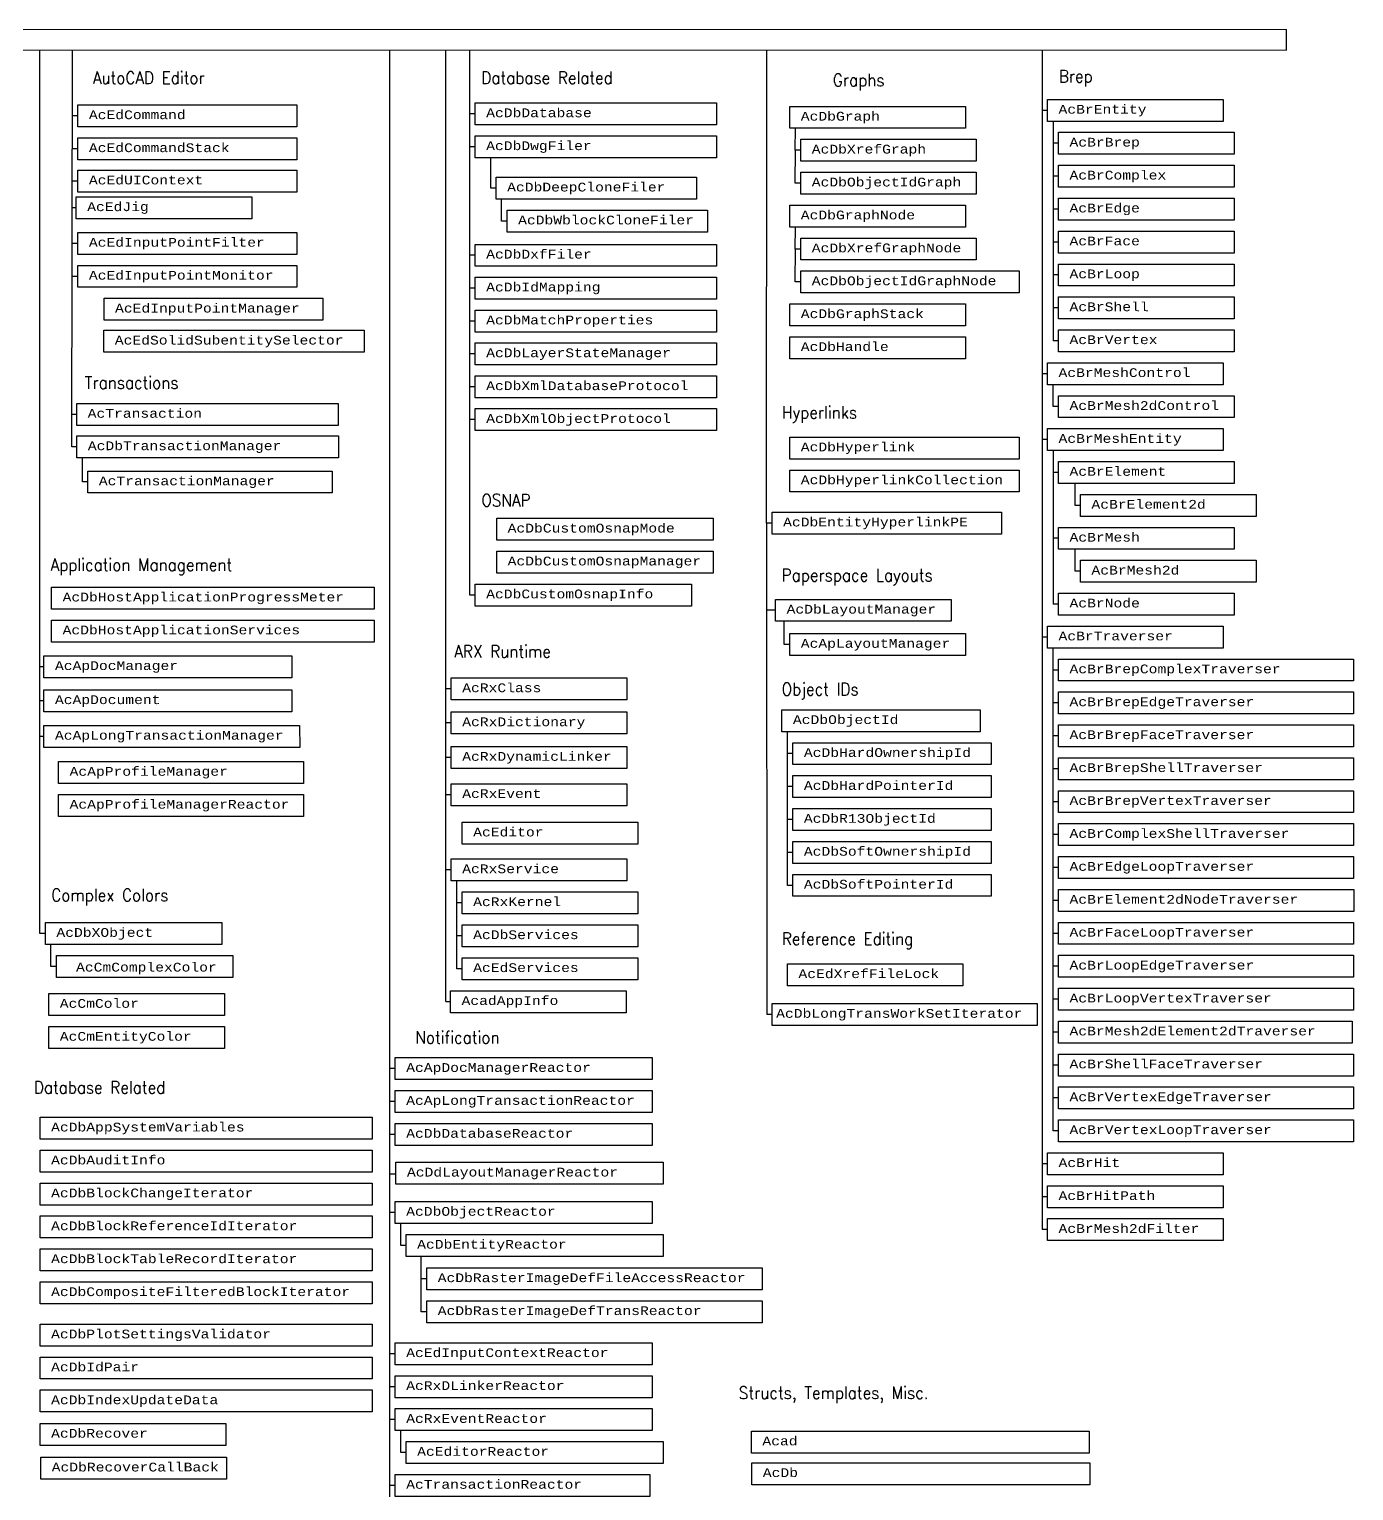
# Model space of a CAD drawing. Extents: x -49 to 153, y -248 to 71.
# Drawn here: x 7 to 67.4, y 2.5 to 69.1 of the extents above; entities that cross this region are included whole.
import ezdxf

# ---------------------------------------------------------------- set-up
doc = ezdxf.new("R2010")
doc.units = 0
doc.header["$MEASUREMENT"] = 0
doc.layers.get('0').update_dxf_attribs({"linetype": 'CONTINUOUS'})
doc.styles.add('ROMANC', font='romanc.shx', dxfattribs={"width": 0.9})
doc.styles.get("Standard").update_dxf_attribs({"font": 'TIMES.TTF'})

msp = doc.modelspace()

# ---------------------------------------------------------------- linework, layer by layer
for p, q in [((-48.577, 69.058), (64.284, 69.052)), ((64.284, 68.111), (64.284, 69.052)), ((-48.295, 68.116), (64.284, 68.111)), ((7.459, 27.85), (7.459, 68.114)), ((8.923, 50.027), (8.949, 68.113)), ((23.413, 2.703), (23.413, 68.113)), ((25.966, 30.751), (25.967, 68.116)), ((27.058, 43.275), (27.058, 68.116)), ((40.592, 46.552), (40.601, 68.104)), ((53.145, 68.116), (53.145, 14.36)), ((53.395, 65.36), (53.145, 65.36)), ((9.202, 65.11), (8.945, 65.11)), ((27.308, 65.199), (27.058, 65.199)), ((53.645, 64.86), (53.645, 54.86)), ((41.897, 63.543), (41.899, 64.544)), ((9.202, 63.608), (8.943, 63.608)), ((27.308, 63.699), (27.058, 63.699)), ((42.147, 63.543), (41.897, 63.543)), ((41.897, 62.043), (41.9, 63.543)), ((53.895, 63.86), (53.645, 63.86)), ((28.014, 61.814), (28.014, 63.187)), ((9.202, 62.137), (8.941, 62.137)), ((42.147, 62.043), (41.897, 62.043)), ((53.895, 62.36), (53.645, 62.36)), ((28.264, 61.814), (28.014, 61.814)), ((28.514, 60.314), (28.514, 61.309)), ((9.125, 60.92), (8.939, 60.923)), ((53.895, 60.86), (53.645, 60.86)), ((28.764, 60.314), (28.514, 60.314)), ((41.897, 59.043), (41.899, 60.061)), ((9.202, 59.298), (8.937, 59.298)), ((53.895, 59.36), (53.645, 59.36)), ((27.308, 58.758), (27.058, 58.758)), ((42.147, 59.043), (41.897, 59.043)), ((41.897, 57.543), (41.9, 59.043)), ((9.202, 57.798), (8.934, 57.798)), ((42.147, 57.543), (41.897, 57.543)), ((53.895, 57.86), (53.645, 57.86)), ((27.308, 57.258), (27.058, 57.258)), ((53.895, 56.36), (53.645, 56.36)), ((27.308, 55.758), (27.058, 55.758)), ((53.895, 54.86), (53.645, 54.86)), ((27.308, 54.263), (27.058, 54.263)), ((53.395, 53.36), (53.145, 53.36)), ((27.308, 52.763), (27.058, 52.763)), ((53.645, 51.86), (53.645, 52.86)), ((9.146, 51.504), (8.926, 51.504)), ((53.895, 51.86), (53.645, 51.86)), ((27.308, 51.269), (27.058, 51.269)), ((9.154, 50.027), (8.923, 50.027)), ((53.395, 50.36), (53.145, 50.36)), ((9.404, 48.427), (9.404, 49.527)), ((53.645, 49.86), (53.645, 42.86)), ((53.895, 48.86), (53.645, 48.86)), ((9.654, 48.427), (9.404, 48.427)), ((54.645, 47.36), (54.645, 48.36)), ((54.895, 47.36), (54.645, 47.36)), ((40.842, 46.552), (40.592, 46.552)), ((40.592, 46.552), (40.597, 24.163)), ((53.895, 45.86), (53.645, 45.86)), ((54.645, 44.36), (54.645, 45.36)), ((54.895, 44.36), (54.645, 44.36)), ((27.308, 43.275), (27.058, 43.275)), ((53.895, 42.86), (53.645, 42.86)), ((41.001, 42.58), (40.593, 42.58)), ((41.397, 41.023), (41.397, 42.08)), ((53.395, 41.36), (53.145, 41.36)), ((41.647, 41.023), (41.397, 41.023)), ((53.645, 18.86), (53.645, 40.86)), ((7.655, 40.01), (7.459, 40.01)), ((53.895, 39.86), (53.645, 39.86)), ((26.217, 38.999), (25.967, 38.999)), ((7.655, 38.457), (7.459, 38.457)), ((53.895, 38.36), (53.645, 38.36)), ((26.217, 37.448), (25.967, 37.448)), ((7.655, 36.835), (7.459, 36.835)), ((41.539, 30.048), (41.54, 37.056)), ((53.895, 36.86), (53.645, 36.86)), ((41.789, 36.048), (41.539, 36.048)), ((26.217, 35.873), (25.967, 35.873)), ((53.895, 35.36), (53.645, 35.36)), ((26.217, 34.177), (25.967, 34.177)), ((41.789, 34.548), (41.539, 34.548)), ((53.895, 33.86), (53.645, 33.86)), ((41.789, 33.048), (41.539, 33.048)), ((53.895, 32.36), (53.645, 32.36)), ((41.789, 31.548), (41.539, 31.548)), ((26.216, 30.751), (25.966, 30.751)), ((25.975, 24.758), (25.966, 30.751)), ((53.895, 30.86), (53.645, 30.86)), ((26.466, 26.248), (26.466, 30.251)), ((41.789, 30.048), (41.539, 30.048)), ((53.895, 29.36), (53.645, 29.36)), ((26.716, 29.251), (26.466, 29.251)), ((26.966, 28.751), (26.966, 28.751)), ((7.721, 27.85), (7.471, 27.85)), ((7.971, 26.35), (7.971, 27.35)), ((26.716, 27.748), (26.466, 27.748)), ((53.895, 27.86), (53.645, 27.86)), ((8.221, 26.35), (7.971, 26.35)), ((26.716, 26.248), (26.466, 26.248)), ((53.895, 26.36), (53.645, 26.36)), ((26.187, 24.746), (25.975, 24.746)), ((53.895, 24.86), (53.645, 24.86)), ((40.847, 24.163), (40.597, 24.163)), ((53.895, 23.36), (53.645, 23.36)), ((23.663, 21.696), (23.413, 21.696)), ((53.895, 21.86), (53.645, 21.86)), ((23.663, 20.196), (23.413, 20.196)), ((53.895, 20.36), (53.645, 20.36)), ((23.663, 18.696), (23.413, 18.696)), ((53.895, 18.86), (53.645, 18.86)), ((53.395, 17.36), (53.145, 17.36)), ((23.437, 16.906), (23.709, 16.906)), ((23.948, 16.43), (23.698, 16.43)), ((53.395, 15.86), (53.145, 15.86)), ((23.663, 15.142), (23.413, 15.142)), ((23.913, 13.642), (23.913, 14.642)), ((53.395, 14.36), (53.145, 14.36)), ((53.196, 14.364), (53.196, 14.364)), ((24.163, 13.642), (23.913, 13.642)), ((24.847, 10.617), (24.845, 13.138)), ((25.1, 12.117), (24.846, 12.117)), ((25.1, 10.617), (24.85, 10.617)), ((23.663, 8.703), (23.413, 8.703)), ((23.663, 7.203), (23.413, 7.203)), ((23.663, 5.703), (23.413, 5.703)), ((23.913, 4.203), (23.913, 5.203)), ((24.163, 4.203), (23.913, 4.203)), ((23.663, 2.703), (23.413, 2.703)), ((23.414, -6.443), (23.413, 2.703))]:
    msp.add_line(p, q)
at = {"color": 42}
msp.add_line((9.452, 63.108), (9.452, 63.108), dxfattribs=at)
for points in [[(9.202, 65.61), (19.173, 65.61), (19.173, 64.61), (9.202, 64.61)], [(9.202, 64.108), (19.173, 64.108), (19.173, 63.108), (9.202, 63.108)], [(9.202, 62.637), (19.173, 62.637), (19.173, 61.637), (9.202, 61.637)], [(9.125, 61.42), (17.125, 61.42), (17.125, 60.42), (9.125, 60.42)], [(9.202, 59.798), (19.173, 59.798), (19.173, 58.798), (9.202, 58.798)], [(9.202, 58.298), (19.173, 58.298), (19.173, 57.298), (9.202, 57.298)], [(10.393, 56.798), (20.364, 56.798), (20.364, 55.798), (10.393, 55.798)], [(10.383, 55.34), (22.242, 55.34), (22.242, 54.34), (10.383, 54.34)], [(41.647, 41.523), (49.647, 41.523), (49.647, 40.523), (41.647, 40.523)], [(7.655, 40.51), (18.957, 40.51), (18.957, 39.51), (7.655, 39.51)], [(7.655, 38.957), (18.957, 38.957), (18.957, 37.957), (7.655, 37.957)], [(7.655, 37.335), (19.302, 37.333), (19.309, 36.334), (7.655, 36.335)], [(8.322, 35.691), (19.485, 35.691), (19.485, 34.691), (8.322, 34.691)], [(8.322, 34.191), (19.485, 34.191), (19.485, 33.191), (8.322, 33.191)], [(26.717, 32.927), (34.717, 32.927), (34.717, 31.927), (26.717, 31.927)], [(26.716, 26.748), (34.716, 26.748), (34.716, 25.748), (26.716, 25.748)], [(41.54, 26.472), (49.54, 26.472), (49.54, 25.472), (41.54, 25.472)], [(26.187, 25.246), (34.187, 25.246), (34.187, 24.246), (26.187, 24.246)], [(23.663, 22.196), (35.369, 22.196), (35.369, 21.196), (23.663, 21.196)], [(23.663, 20.696), (35.369, 20.696), (35.369, 19.696), (23.663, 19.696)], [(23.663, 9.203), (35.369, 9.203), (35.369, 8.203), (23.663, 8.203)], [(24.163, 4.703), (35.869, 4.703), (35.869, 3.703), (24.163, 3.703)]]:
    msp.add_lwpolyline(points, close=True, dxfattribs=at)
for points in [[(27.308, 65.699), (38.302, 65.699), (38.302, 64.699), (27.308, 64.699)], [(41.647, 65.543), (49.647, 65.543), (49.647, 64.543), (41.647, 64.543)], [(53.395, 65.86), (61.395, 65.86), (61.395, 64.86), (53.395, 64.86)], [(27.308, 64.199), (38.302, 64.199), (38.302, 63.199), (27.308, 63.199)], [(42.147, 64.043), (50.147, 64.043), (50.147, 63.043), (42.147, 63.043)], [(53.895, 64.36), (61.895, 64.36), (61.895, 63.36), (53.895, 63.36)], [(53.895, 62.86), (61.895, 62.86), (61.895, 61.86), (53.895, 61.86)], [(28.264, 62.314), (37.397, 62.314), (37.397, 61.314), (28.264, 61.314)], [(42.147, 62.543), (50.147, 62.543), (50.147, 61.543), (42.147, 61.543)], [(53.895, 61.36), (61.895, 61.36), (61.895, 60.36), (53.895, 60.36)], [(28.764, 60.814), (37.897, 60.814), (37.897, 59.814), (28.764, 59.814)], [(41.647, 61.043), (49.647, 61.043), (49.647, 60.043), (41.647, 60.043)], [(42.147, 59.543), (50.147, 59.543), (50.147, 58.543), (42.147, 58.543)], [(53.895, 59.86), (61.895, 59.86), (61.895, 58.86), (53.895, 58.86)], [(27.308, 59.252), (38.302, 59.252), (38.302, 58.258), (27.308, 58.258)], [(42.147, 58.043), (52.102, 58.043), (52.102, 57.043), (42.147, 57.043)], [(53.895, 58.36), (61.895, 58.36), (61.895, 57.36), (53.895, 57.36)], [(27.308, 57.758), (38.302, 57.758), (38.302, 56.758), (27.308, 56.758)], [(53.895, 56.86), (61.895, 56.86), (61.895, 55.86), (53.895, 55.86)], [(27.308, 56.258), (38.302, 56.258), (38.302, 55.258), (27.308, 55.258)], [(41.647, 56.543), (49.647, 56.543), (49.647, 55.543), (41.647, 55.543)], [(53.895, 55.36), (61.895, 55.36), (61.895, 54.36), (53.895, 54.36)], [(27.308, 54.763), (38.302, 54.763), (38.302, 53.763), (27.308, 53.763)], [(41.647, 55.043), (49.647, 55.043), (49.647, 54.043), (41.647, 54.043)], [(53.395, 53.86), (61.395, 53.86), (61.395, 52.86), (53.395, 52.86)], [(27.308, 53.263), (38.302, 53.263), (38.302, 52.263), (27.308, 52.263)], [(9.146, 52.004), (21.068, 52.004), (21.068, 51.004), (9.146, 51.004)], [(53.895, 52.36), (61.895, 52.36), (61.895, 51.36), (53.895, 51.36)], [(27.308, 51.769), (38.302, 51.769), (38.302, 50.769), (27.308, 50.769)], [(53.395, 50.86), (61.395, 50.86), (61.395, 49.86), (53.395, 49.86)], [(9.154, 50.527), (21.075, 50.527), (21.075, 49.527), (9.154, 49.527)], [(41.647, 50.473), (52.102, 50.473), (52.102, 49.473), (41.647, 49.473)], [(53.895, 49.36), (61.895, 49.36), (61.895, 48.36), (53.895, 48.36)], [(9.654, 48.927), (20.783, 48.927), (20.783, 47.927), (9.654, 47.927)], [(41.647, 48.973), (52.102, 48.973), (52.102, 47.973), (41.647, 47.973)], [(54.895, 47.86), (62.895, 47.86), (62.895, 46.86), (54.895, 46.86)], [(28.287, 46.775), (38.149, 46.775), (38.149, 45.775), (28.287, 45.775)], [(40.842, 47.052), (51.297, 47.052), (51.297, 46.052), (40.842, 46.052)], [(53.895, 46.36), (61.895, 46.36), (61.895, 45.36), (53.895, 45.36)], [(28.287, 45.275), (38.149, 45.275), (38.149, 44.275), (28.287, 44.275)], [(54.895, 44.86), (62.895, 44.86), (62.895, 43.86), (54.895, 43.86)], [(8.004, 43.634), (22.709, 43.634), (22.709, 42.634), (8.004, 42.634)], [(27.308, 43.775), (37.169, 43.775), (37.169, 42.775), (27.308, 42.775)], [(53.895, 43.36), (61.895, 43.36), (61.895, 42.36), (53.895, 42.36)], [(41.001, 43.08), (49.001, 43.08), (49.001, 42.08), (41.001, 42.08)], [(8.004, 42.134), (22.709, 42.134), (22.709, 41.134), (8.004, 41.134)], [(53.395, 41.86), (61.395, 41.86), (61.395, 40.86), (53.395, 40.86)], [(53.895, 40.36), (67.343, 40.36), (67.343, 39.36), (53.895, 39.36)], [(26.217, 39.499), (34.217, 39.499), (34.217, 38.499), (26.217, 38.499)], [(53.895, 38.86), (67.343, 38.86), (67.343, 37.86), (53.895, 37.86)], [(41.289, 38.048), (50.327, 38.048), (50.327, 37.048), (41.289, 37.048)], [(26.217, 37.948), (34.217, 37.948), (34.217, 36.948), (26.217, 36.948)], [(53.895, 37.36), (67.343, 37.36), (67.343, 36.36), (53.895, 36.36)], [(26.217, 36.373), (34.217, 36.373), (34.217, 35.373), (26.217, 35.373)], [(41.789, 36.548), (50.827, 36.548), (50.827, 35.548), (41.789, 35.548)], [(53.895, 35.86), (67.343, 35.86), (67.343, 34.86), (53.895, 34.86)], [(26.217, 34.677), (34.217, 34.677), (34.217, 33.677), (26.217, 33.677)], [(41.789, 35.048), (50.827, 35.048), (50.827, 34.048), (41.789, 34.048)], [(53.895, 34.36), (67.343, 34.36), (67.343, 33.36), (53.895, 33.36)], [(41.789, 33.548), (50.827, 33.548), (50.827, 32.548), (41.789, 32.548)], [(53.895, 32.86), (67.343, 32.86), (67.343, 31.86), (53.895, 31.86)], [(41.789, 32.048), (50.827, 32.048), (50.827, 31.048), (41.789, 31.048)], [(53.895, 31.36), (67.343, 31.36), (67.343, 30.36), (53.895, 30.36)], [(26.216, 31.251), (34.216, 31.251), (34.216, 30.251), (26.216, 30.251)], [(41.789, 30.548), (50.827, 30.548), (50.827, 29.548), (41.789, 29.548)], [(26.716, 29.751), (34.716, 29.751), (34.716, 28.751), (26.716, 28.751)], [(53.895, 29.86), (67.351, 29.86), (67.351, 28.86), (53.895, 28.86)], [(7.721, 28.35), (15.756, 28.35), (15.756, 27.35), (7.721, 27.35)], [(26.716, 28.248), (34.716, 28.248), (34.716, 27.248), (26.716, 27.248)], [(53.895, 28.36), (67.343, 28.36), (67.343, 27.36), (53.895, 27.36)], [(8.221, 26.85), (16.256, 26.85), (16.256, 25.85), (8.221, 25.85)], [(53.895, 26.86), (67.343, 26.86), (67.343, 25.86), (53.895, 25.86)], [(53.895, 25.36), (67.343, 25.36), (67.343, 24.36), (53.895, 24.36)], [(7.875, 25.117), (15.875, 25.117), (15.875, 24.117), (7.875, 24.117)], [(40.847, 24.663), (52.925, 24.663), (52.925, 23.663), (40.847, 23.663)], [(7.875, 23.617), (15.875, 23.617), (15.875, 22.617), (7.875, 22.617)], [(53.895, 23.86), (67.281, 23.86), (67.281, 22.86), (53.895, 22.86)], [(53.895, 22.36), (67.343, 22.36), (67.343, 21.36), (53.895, 21.36)], [(53.895, 20.86), (67.343, 20.86), (67.343, 19.86), (53.895, 19.86)], [(7.479, 19.482), (22.617, 19.482), (22.617, 18.482), (7.479, 18.482)], [(53.895, 19.36), (67.343, 19.36), (67.343, 18.36), (53.895, 18.36)], [(23.663, 19.196), (35.369, 19.196), (35.369, 18.196), (23.663, 18.196)], [(7.479, 17.982), (22.617, 17.982), (22.617, 16.982), (7.479, 16.982)], [(23.698, 17.43), (35.873, 17.43), (35.873, 16.43), (23.698, 16.43)], [(53.395, 17.86), (61.395, 17.86), (61.395, 16.86), (53.395, 16.86)], [(7.479, 16.482), (22.617, 16.482), (22.617, 15.482), (7.479, 15.482)], [(53.395, 16.36), (61.395, 16.36), (61.395, 15.36), (53.395, 15.36)], [(23.663, 15.642), (35.369, 15.642), (35.369, 14.642), (23.663, 14.642)], [(7.479, 14.982), (22.617, 14.982), (22.617, 13.982), (7.479, 13.982)], [(53.395, 14.86), (61.395, 14.86), (61.395, 13.86), (53.395, 13.86)], [(24.163, 14.142), (35.869, 14.142), (35.869, 13.142), (24.163, 13.142)], [(7.479, 13.482), (22.617, 13.482), (22.617, 12.482), (7.479, 12.482)], [(25.1, 12.617), (40.381, 12.617), (40.381, 11.617), (25.1, 11.617)], [(7.479, 11.982), (22.617, 11.982), (22.617, 10.982), (7.479, 10.982)], [(25.1, 11.117), (40.381, 11.117), (40.381, 10.117), (25.1, 10.117)], [(7.479, 10.054), (22.617, 10.054), (22.617, 9.054), (7.479, 9.054)], [(7.479, 8.554), (22.617, 8.554), (22.617, 7.554), (7.479, 7.554)], [(23.663, 7.703), (35.369, 7.703), (35.369, 6.703), (23.663, 6.703)], [(7.479, 7.054), (22.617, 7.054), (22.617, 6.054), (7.479, 6.054)], [(23.663, 6.203), (35.369, 6.203), (35.369, 5.203), (23.663, 5.203)], [(7.479, 5.53), (15.948, 5.53), (15.948, 4.53), (7.479, 4.53)], [(39.897, 5.181), (55.297, 5.181), (55.297, 4.181), (39.897, 4.181)], [(7.507, 3.99), (15.977, 3.99), (15.977, 2.99), (7.507, 2.99)], [(39.917, 3.737), (55.318, 3.737), (55.318, 2.737), (39.917, 2.737)], [(23.663, 3.203), (35.271, 3.203), (35.271, 2.203), (23.663, 2.203)]]:
    msp.add_lwpolyline(points, close=True)

# ---------------------------------------------------------------- texts
at = {"color": 1, "style": 'ROMANC', "width": 0.9}
for s, height, p in [('AutoCAD Editor', 0.56469, (9.883, 66.563)), ('Database Related', 0.56469, (27.588, 66.563)), ('Graphs', 0.5647, (43.609, 66.459)), ('Brep', 0.5647, (53.905, 66.635)), ('Transactions', 0.56469, (9.514, 52.674)), ('Hyperlinks', 0.5647, (41.291, 51.313)), ('OSNAP', 0.5647, (27.588, 47.315)), ('Application Management', 0.56469, (7.956, 44.373)), ('Paperspace Layouts', 0.56469, (41.276, 43.899)), ('ARX Runtime', 0.56469, (26.357, 40.423)), ('Object IDs', 0.5647, (41.273, 38.705)), ('Complex Colors', 0.56469, (7.987, 29.322)), ('Reference Editing', 0.56469, (41.281, 27.331)), ('Notification', 0.56469, (24.583, 22.834)), ('Database Related', 0.56469, (7.192, 20.556)), ('Structs, Templates, Misc.', 0.56469, (39.323, 6.643))]:
    msp.add_text(s, height=height, dxfattribs=at).set_placement(p)
at = {"color": 42, "char_height": 0.4, "attachment_point": 1}
for s, insert in [('{\\fCourier New|b0|i0|c0|p49;AcEdCommand}', (9.702, 65.36)), ('\\fCourier New|b0|i0|c0|p49;AcEdCommandStack', (9.702, 63.858)), ('\\fCourier New|b0|i0|c0|p49;AcEdUIContext', (9.702, 62.387)), ('\\fCourier New|b0|i0|c0|p49;AcEdJig', (9.625, 61.17)), ('\\fCourier New|b0|i0|c0|p49;AcEdInputPointFilter', (9.702, 59.548)), ('\\fCourier New|b0|i0|c0|p49;AcEdInputPointMonitor', (9.702, 58.048)), ('\\fCourier New|b0|i0|c0|p49;AcEdInputPointManager ', (10.893, 56.548)), ('\\fCourier New|b0|i0|c0|p49;AcEdSolidSubentitySelector', (10.883, 55.09)), ('{\\fCourier New|b0|i0|c0|p49;AcApLayoutManager}', (42.147, 41.273)), ('\\fCourier New|b0|i0|c0|p49;AcApDocManager', (8.155, 40.26)), ('\\fCourier New|b0|i0|c0|p49;AcApDocument', (8.155, 38.707)), ('\\fCourier New|b0|i0|c0|p49;AcApLongTransactionManager', (8.155, 37.085)), ('\\fCourier New|b0|i0|c0|p49;AcApProfileManager', (8.822, 35.441)), ('\\fCourier New|b0|i0|c0|p49;AcApProfileManagerReactor', (8.822, 33.941)), ('\\fCourier New|b0|i0|c0|p49;AcEditor', (27.217, 32.677)), ('\\fCourier New|b0|i0|c0|p49;AcEdServices', (27.216, 26.498)), ('\\fCourier New|b0|i0|c0|p49;AcEdXrefFileLock', (42.04, 26.222)), ('{\\fCourier New|b0|i0|c0|p49;AcadAppInfo}', (26.687, 24.996)), ('\\fCourier New|b0|i0|c0|p49;AcApDocManagerReactor', (24.163, 21.946)), ('\\fCourier New|b0|i0|c0|p49;AcApLongTransactionReactor', (24.163, 20.446)), ('\\fCourier New|b0|i0|c0|p49;AcEdInputContextReactor', (24.163, 8.953)), ('\\fCourier New|b0|i0|c0|p49;AcEditorReactor', (24.663, 4.453))]:
    msp.add_mtext(s, dxfattribs=dict(at, insert=insert))
at = {"char_height": 0.4, "attachment_point": 1}
for s, insert in [('\\fCourier New|b0|i0|c0|p49;AcDbDatabase', (27.808, 65.449)), ('\\fCourier New|b0|i0|c0|p49;AcDbGraph', (42.147, 65.293)), ('\\fCourier New|b0|i0|c0|p49;AcBrEntity', (53.895, 65.61)), ('\\fCourier New|b0|i0|c0|p49;AcDbDwgFiler', (27.808, 63.949)), ('\\fCourier New|b0|i0|c0|p49;AcBrBrep', (54.395, 64.11)), ('\\fCourier New|b0|i0|c0|p49;AcDbXrefGraph', (42.647, 63.793)), ('\\fCourier New|b0|i0|c0|p49;AcBrComplex', (54.395, 62.61)), ('\\fCourier New|b0|i0|c0|p49;AcDbDeepCloneFiler', (28.764, 62.064)), ('{\\fCourier New|b0|i0|c0|p49;AcDbObjectIdGraph}', (42.647, 62.293)), ('\\fCourier New|b0|i0|c0|p49;AcDbWblockCloneFiler', (29.264, 60.564)), ('\\fCourier New|b0|i0|c0|p49;AcDbGraphNode', (42.147, 60.793)), ('\\fCourier New|b0|i0|c0|p49;AcBrEdge', (54.395, 61.11)), ('\\fCourier New|b0|i0|c0|p49;AcDbXrefGraphNode', (42.647, 59.293)), ('\\fCourier New|b0|i0|c0|p49;AcBrFace', (54.395, 59.61)), ('\\fCourier New|b0|i0|c0|p49;AcDbDxfFiler', (27.808, 59.008)), ('\\fCourier New|b0|i0|c0|p49;AcBrLoop', (54.395, 58.11)), ('\\fCourier New|b0|i0|c0|p49;AcDbIdMapping', (27.808, 57.508)), ('{\\fCourier New|b0|i0|c0|p49;AcDbObjectIdGraphNode}', (42.647, 57.793)), ('\\fCourier New|b0|i0|c0|p49;AcBrShell', (54.395, 56.61)), ('\\fCourier New|b0|i0|c0|p49;AcDbMatchProperties', (27.808, 56.008)), ('\\fCourier New|b0|i0|c0|p49;AcDbGraphStack', (42.147, 56.293)), ('\\fCourier New|b0|i0|c0|p49;AcDbHandle', (42.147, 54.793)), ('\\fCourier New|b0|i0|c0|p49;AcBrVertex', (54.395, 55.11)), ('{\\fCourier New|b0|i0|c0|p49;AcDbLayerStateManager}', (27.808, 54.513)), ('\\fCourier New|b0|i0|c0|p49;AcBrMeshControl', (53.895, 53.61)), ('{\\fCourier New|b0|i0|c0|p49;AcDbXmlDatabaseProtocol}', (27.808, 53.013)), ('\\fCourier New|b0|i0|c0|p49;AcBrMesh2dControl', (54.395, 52.11)), ('{\\fCourier New|b0|i0|c0|p49;AcTransaction}', (9.646, 51.754)), ('{\\fCourier New|b0|i0|c0|p49;AcDbXmlObjectProtocol}', (27.808, 51.519)), ('\\fCourier New|b0|i0|c0|p49;AcBrMeshEntity', (53.895, 50.61)), ('\\fCourier New|b0|i0|c0|p49;AcDbTransactionManager', (9.654, 50.277)), ('\\fCourier New|b0|i0|c0|p49;AcDbHyperlink', (42.147, 50.223)), ('\\fCourier New|b0|i0|c0|p49;AcTransactionManager', (10.154, 48.677)), ('\\fCourier New|b0|i0|c0|p49;AcDbHyperlinkCollection', (42.147, 48.723)), ('\\fCourier New|b0|i0|c0|p49;AcBrElement', (54.395, 49.11)), ('\\fCourier New|b0|i0|c0|p49;AcBrElement2d', (55.395, 47.61)), ('\\fCourier New|b0|i0|c0|p49;AcDbEntityHyperlinkPE', (41.342, 46.802)), ('\\fCourier New|b0|i0|c0|p49;AcDbCustomOsnapMode', (28.787, 46.525)), ('\\fCourier New|b0|i0|c0|p49;AcBrMesh', (54.395, 46.11)), ('\\fCourier New|b0|i0|c0|p49;AcDbCustomOsnapManager', (28.787, 45.025)), ('\\fCourier New|b0|i0|c0|p49;AcBrMesh2d', (55.395, 44.61)), ('\\fCourier New|b0|i0|c0|p49;AcDbHostApplicationProgressMeter', (8.504, 43.384)), ('\\fCourier New|b0|i0|c0|p49;AcDbCustomOsnapInfo', (27.808, 43.525)), ('\\fCourier New|b0|i0|c0|p49;AcDbLayoutManager', (41.501, 42.83)), ('\\fCourier New|b0|i0|c0|p49;AcBrNode', (54.395, 43.11)), ('\\fCourier New|b0|i0|c0|p49;AcDbHostApplicationServices', (8.504, 41.884)), ('\\fCourier New|b0|i0|c0|p49;AcBrTraverser', (53.895, 41.61)), ('\\fCourier New|b0|i0|c0|p49;AcBrBrepComplexTraverser', (54.395, 40.11)), ('\\fCourier New|b0|i0|c0|p49;AcRxClass', (26.717, 39.249)), ('\\fCourier New|b0|i0|c0|p49;AcBrBrepEdgeTraverser', (54.395, 38.61)), ('\\fCourier New|b0|i0|c0|p49;AcRxDictionary', (26.717, 37.698)), ('\\fCourier New|b0|i0|c0|p49;AcDbObjectId', (41.789, 37.798)), ('\\fCourier New|b0|i0|c0|p49;AcBrBrepFaceTraverser', (54.395, 37.11)), ('\\fCourier New|b0|i0|c0|p49;AcRxDynamicLinker', (26.717, 36.123)), ('\\fCourier New|b0|i0|c0|p49;AcDbHardOwnershipId', (42.289, 36.298)), ('\\fCourier New|b0|i0|c0|p49;AcBrBrepShellTraverser', (54.395, 35.61)), ('\\fCourier New|b0|i0|c0|p49;AcDbHardPointerId', (42.289, 34.798)), ('\\fCourier New|b0|i0|c0|p49;AcRxEvent', (26.717, 34.427)), ('\\fCourier New|b0|i0|c0|p49;AcBrBrepVertexTraverser', (54.395, 34.11)), ('\\fCourier New|b0|i0|c0|p49;AcDbR13ObjectId', (42.289, 33.298)), ('\\fCourier New|b0|i0|c0|p49;AcBrComplexShellTraverser', (54.395, 32.61)), ('\\fCourier New|b0|i0|c0|p49;AcDbSoftOwnershipId', (42.289, 31.798)), ('\\fCourier New|b0|i0|c0|p49;AcRxService', (26.716, 31.001)), ('\\fCourier New|b0|i0|c0|p49;AcBrEdgeLoopTraverser', (54.395, 31.11)), ('\\fCourier New|b0|i0|c0|p49;AcDbSoftPointerId', (42.289, 30.298)), ('\\fCourier New|b0|i0|c0|p49;AcRxKernel', (27.216, 29.501)), ('\\fCourier New|b0|i0|c0|p49;AcBrElement2dNodeTraverser', (54.395, 29.61)), ('\\fCourier New|b0|i0|c0|p49;AcDbXObject', (8.221, 28.1)), ('\\fCourier New|b0|i0|c0|p49;AcDbServices', (27.216, 27.998)), ('\\fCourier New|b0|i0|c0|p49;AcBrFaceLoopTraverser', (54.395, 28.11)), ('\\fCourier New|b0|i0|c0|p49;AcBrLoopEdgeTraverser', (54.395, 26.61)), ('\\fCourier New|b0|i0|c0|p49;AcCmComplexColor', (9.116, 26.52)), ('\\fCourier New|b0|i0|c0|p49;AcCmColor', (8.375, 24.867)), ('\\fCourier New|b0|i0|c0|p49;AcBrLoopVertexTraverser', (54.395, 25.11)), ('\\fCourier New|b0|i0|c0|p49;AcDbLongTransWorkSetIterator', (41.024, 24.413)), ('\\fCourier New|b0|i0|c0|p49;AcCmEntityColor', (8.375, 23.367)), ('\\fCourier New|b0|i0|c0|p49;AcBrMesh2dElement2dTraverser', (54.395, 23.61)), ('\\fCourier New|b0|i0|c0|p49;AcBrShellFaceTraverser', (54.395, 22.11)), ('\\fCourier New|b0|i0|c0|p49;AcBrVertexEdgeTraverser', (54.395, 20.61)), ('\\fCourier New|b0|i0|c0|p49;AcDbAppSystemVariables', (7.979, 19.232)), ('\\fCourier New|b0|i0|c0|p49;AcDbDatabaseReactor', (24.163, 18.946)), ('\\fCourier New|b0|i0|c0|p49;AcBrVertexLoopTraverser', (54.395, 19.11)), ('\\fCourier New|b0|i0|c0|p49;AcDbAuditInfo', (7.979, 17.732)), ('\\fCourier New|b0|i0|c0|p49;AcBrHit', (53.895, 17.61)), ('{\\fCourier New|b0|i0|c0|p49;AcDdLayoutManagerReactor}', (24.198, 17.18)), ('\\fCourier New|b0|i0|c0|p49;AcDbBlockChangeIterator', (7.979, 16.232)), ('\\fCourier New|b0|i0|c0|p49;AcBrHitPath', (53.895, 16.11)), ('\\fCourier New|b0|i0|c0|p49;AcDbObjectReactor', (24.163, 15.392)), ('\\fCourier New|b0|i0|c0|p49;AcDbBlockReferenceIdIterator', (7.979, 14.732)), ('\\fCourier New|b0|i0|c0|p49;AcBrMesh2dFilter', (53.895, 14.61)), ('\\fCourier New|b0|i0|c0|p49;AcDbEntityReactor', (24.663, 13.892)), ('\\fCourier New|b0|i0|c0|p49;AcDbBlockTableRecordIterator', (7.979, 13.232)), ('\\fCourier New|b0|i0|c0|p49;AcDbRasterImageDefFileAccessReactor', (25.6, 12.367)), ('\\fCourier New|b0|i0|c0|p49;AcDbCompositeFilteredBlockIterator', (7.979, 11.732)), ('\\fCourier New|b0|i0|c0|p49;AcDbRasterImageDefTransReactor', (25.6, 10.867)), ('\\fCourier New|b0|i0|c0|p49;AcDbPlotSettingsValidator', (7.979, 9.804)), ('\\fCourier New|b0|i0|c0|p49;AcDbIdPair', (7.979, 8.304)), ('\\fCourier New|b0|i0|c0|p49;AcRxDLinkerReactor', (24.163, 7.453)), ('\\fCourier New|b0|i0|c0|p49;AcDbIndexUpdateData', (7.979, 6.804)), ('\\fCourier New|b0|i0|c0|p49;AcRxEventReactor', (24.163, 5.953)), ('\\fCourier New|b0|i0|c0|p49;AcDbRecover', (7.979, 5.28)), ('\\fCourier New|b0|i0|c0|p49;Acad', (40.397, 4.931)), ('\\fCourier New|b0|i0|c0|p49;AcDbRecoverCallBack', (8.007, 3.74)), ('\\fCourier New|b0|i0|c0|p49;AcDb', (40.417, 3.487)), ('\\fCourier New|b0|i0|c0|p49;AcTransactionReactor', (24.163, 2.953))]:
    msp.add_mtext(s, dxfattribs=dict(at, insert=insert))

doc.saveas('drawing.dxf')
